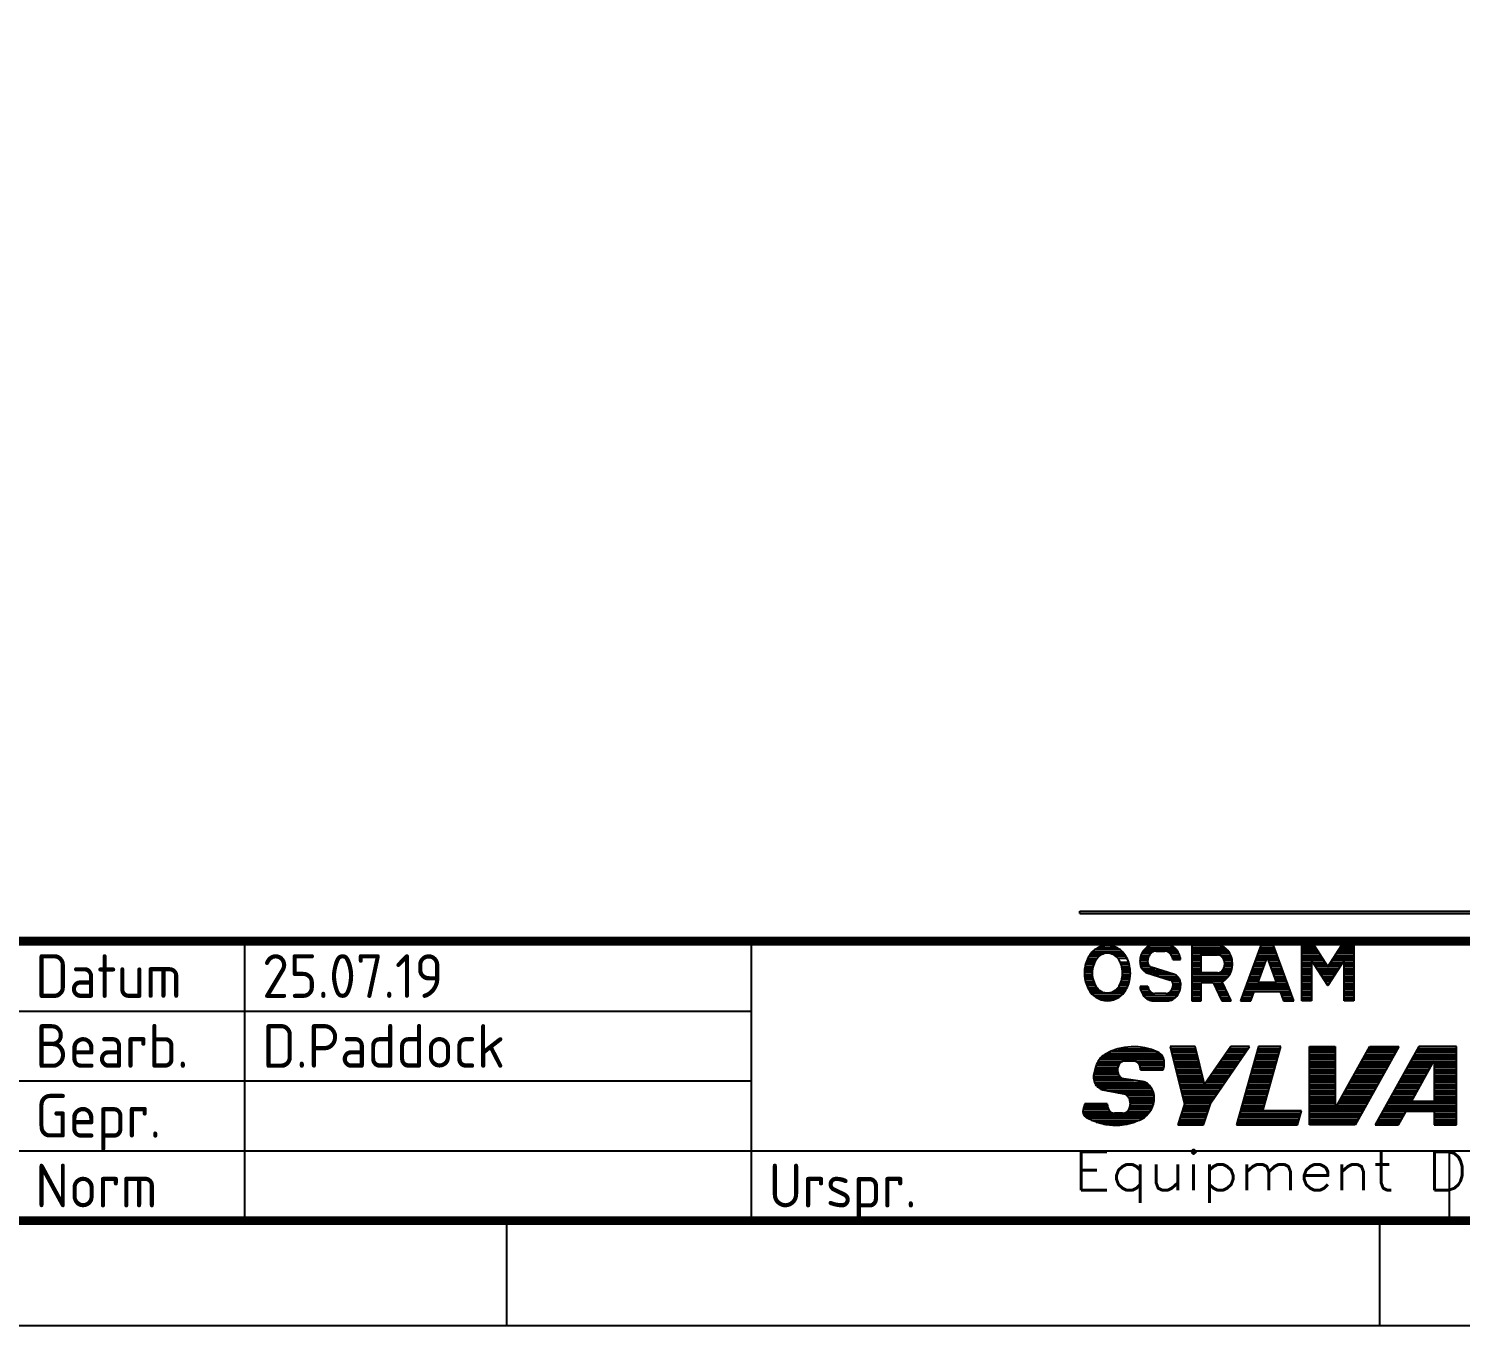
# Model space of a CAD drawing. Extents: x 0 to 420, y 0 to 297.
# Drawn here: x 82.6 to 164.6, y 0 to 74.2 of the extents above; entities that cross this region are included whole.
import ezdxf
from ezdxf.enums import TextEntityAlignment as Align

# ---------------------------------------------------------------- set-up
doc = ezdxf.new("R2010")
doc.units = 0
doc.header["$LTSCALE"] = 25
doc.layers.get('0').update_dxf_attribs({"linetype": 'CONTINUOUS'})
for name, color, linetype in [('255', 7, 'CONTINUOUS'), ('ECS_LEV_PG_FRAME', 7, 'CONTINUOUS'), ('ECS_LEV_PH_DATA', 7, 'CONTINUOUS'), ('ECS_LEV_PH_LOGO', 7, 'CONTINUOUS'), ('ECS_LXV_TEXT', 7, 'CONTINUOUS')]:
    doc.layers.add(name, color=color, linetype=linetype)
doc.styles.add('ISOCP', font='ISOCP.SHX', dxfattribs={"oblique": 0.017453, "height": 1})
doc.styles.get("Standard").update_dxf_attribs({"font": 'romans.shx'})

# ---------------------------------------------------------------- blocks, each defined once
blk = doc.blocks.new('__TEXT_')
blk = doc.blocks.new('__PHTEXT_')
blk = doc.blocks.new('*X11')
at = {"layer": '255', "color": 0, "linetype": 'ByBlock'}
for p, q in [((9.9075, 1.2826), (9.9814, 1.2826)), ((9.9095, 1.2863), (9.9814, 1.2863)), ((9.9116, 1.2901), (9.9814, 1.2901)), ((9.8929, 1.2563), (9.9346, 1.2563)), ((9.895, 1.2601), (9.9367, 1.2601)), ((9.8971, 1.2638), (9.9388, 1.2638)), ((9.8992, 1.2676), (9.9409, 1.2676)), ((9.9012, 1.2713), (9.9814, 1.2713)), ((9.9033, 1.2751), (9.9814, 1.2751)), ((9.9054, 1.2788), (9.9814, 1.2788)), ((9.9414, 1.2676), (9.9814, 1.2676)), ((9.9414, 1.2638), (9.9814, 1.2638)), ((9.9414, 1.2601), (9.9814, 1.2601)), ((9.9414, 1.2563), (9.9814, 1.2563)), ((9.8784, 1.2301), (9.9201, 1.2301)), ((9.8805, 1.2338), (9.9222, 1.2338)), ((9.8825, 1.2376), (9.9242, 1.2376)), ((9.8846, 1.2413), (9.9263, 1.2413)), ((9.8867, 1.2451), (9.9284, 1.2451)), ((9.8888, 1.2488), (9.9305, 1.2488)), ((9.8908, 1.2526), (9.9325, 1.2526)), ((9.9414, 1.2526), (9.9814, 1.2526)), ((9.9414, 1.2488), (9.9814, 1.2488)), ((9.9414, 1.2451), (9.9814, 1.2451)), ((9.9414, 1.2413), (9.9814, 1.2413)), ((9.9414, 1.2376), (9.9814, 1.2376)), ((9.9414, 1.2338), (9.9814, 1.2338)), ((9.9414, 1.2301), (9.9814, 1.2301)), ((9.8659, 1.2076), (9.9076, 1.2076)), ((9.868, 1.2113), (9.9097, 1.2113)), ((9.8701, 1.2151), (9.9118, 1.2151)), ((9.8722, 1.2188), (9.9139, 1.2188)), ((9.8742, 1.2226), (9.9159, 1.2226)), ((9.8763, 1.2263), (9.918, 1.2263)), ((9.9414, 1.2263), (9.9814, 1.2263)), ((9.9414, 1.2226), (9.9814, 1.2226)), ((9.9414, 1.2188), (9.9814, 1.2188)), ((9.9414, 1.2151), (9.9814, 1.2151)), ((9.9414, 1.2113), (9.9814, 1.2113)), ((9.9414, 1.2076), (9.9814, 1.2076)), ((9.8514, 1.1813), (9.9814, 1.1813)), ((9.8535, 1.1851), (9.9814, 1.1851)), ((9.8555, 1.1888), (9.9814, 1.1888)), ((9.8576, 1.1926), (9.9814, 1.1926)), ((9.8597, 1.1963), (9.9014, 1.1963)), ((9.8618, 1.2001), (9.9035, 1.2001)), ((9.8638, 1.2038), (9.9055, 1.2038)), ((9.9414, 1.2038), (9.9814, 1.2038)), ((9.9414, 1.2001), (9.9814, 1.2001)), ((9.9414, 1.1963), (9.9814, 1.1963)), ((9.8368, 1.1551), (9.8785, 1.1551)), ((9.8389, 1.1588), (9.8806, 1.1588)), ((9.841, 1.1626), (9.8827, 1.1626)), ((9.8431, 1.1663), (9.8848, 1.1663)), ((9.8452, 1.1701), (9.8869, 1.1701)), ((9.8472, 1.1738), (9.8889, 1.1738)), ((9.8493, 1.1776), (9.891, 1.1776)), ((9.9414, 1.1776), (9.9814, 1.1776)), ((9.9414, 1.1738), (9.9814, 1.1738)), ((9.9414, 1.1701), (9.9814, 1.1701)), ((9.9414, 1.1663), (9.9814, 1.1663)), ((9.9414, 1.1626), (9.9814, 1.1626)), ((9.9414, 1.1588), (9.9814, 1.1588)), ((9.9414, 1.1551), (9.9814, 1.1551))]:
    blk.add_line(p, q, dxfattribs=at)
blk = doc.blocks.new('*X10')
at = {"layer": '255', "color": 0, "linetype": 'ByBlock'}
for p, q in [((9.7179, 1.2901), (9.7644, 1.2901)), ((9.7179, 1.2863), (9.7644, 1.2863)), ((9.7179, 1.2826), (9.7644, 1.2826)), ((9.82, 1.2826), (9.8718, 1.2826)), ((9.822, 1.2863), (9.8739, 1.2863)), ((9.8241, 1.2901), (9.8759, 1.2901)), ((9.7179, 1.2788), (9.7644, 1.2788)), ((9.7179, 1.2751), (9.7644, 1.2751)), ((9.7179, 1.2713), (9.7644, 1.2713)), ((9.7179, 1.2676), (9.7644, 1.2676)), ((9.7179, 1.2638), (9.7644, 1.2638)), ((9.7179, 1.2601), (9.7644, 1.2601)), ((9.7179, 1.2563), (9.7644, 1.2563)), ((9.8054, 1.2563), (9.8572, 1.2563)), ((9.8075, 1.2601), (9.8593, 1.2601)), ((9.8096, 1.2638), (9.8614, 1.2638)), ((9.8117, 1.2676), (9.8635, 1.2676)), ((9.8137, 1.2713), (9.8655, 1.2713)), ((9.8158, 1.2751), (9.8676, 1.2751)), ((9.8179, 1.2788), (9.8697, 1.2788)), ((9.7179, 1.2526), (9.7644, 1.2526)), ((9.7179, 1.2488), (9.7644, 1.2488)), ((9.7179, 1.2451), (9.7644, 1.2451)), ((9.7179, 1.2413), (9.7644, 1.2413)), ((9.7179, 1.2376), (9.7644, 1.2376)), ((9.7179, 1.2338), (9.7644, 1.2338)), ((9.7179, 1.2301), (9.7644, 1.2301)), ((9.7909, 1.2301), (9.8427, 1.2301)), ((9.793, 1.2338), (9.8448, 1.2338)), ((9.795, 1.2376), (9.8469, 1.2376)), ((9.7971, 1.2413), (9.8489, 1.2413)), ((9.7992, 1.2451), (9.851, 1.2451)), ((9.8013, 1.2488), (9.8531, 1.2488)), ((9.8033, 1.2526), (9.8552, 1.2526)), ((9.7179, 1.2263), (9.7644, 1.2263)), ((9.7179, 1.2226), (9.7644, 1.2226)), ((9.7179, 1.2188), (9.7644, 1.2188)), ((9.7179, 1.2151), (9.7644, 1.2151)), ((9.7179, 1.2113), (9.7644, 1.2113)), ((9.7179, 1.2076), (9.7644, 1.2076)), ((9.7784, 1.2076), (9.8302, 1.2076)), ((9.7805, 1.2113), (9.8323, 1.2113)), ((9.7826, 1.2151), (9.8344, 1.2151)), ((9.7847, 1.2188), (9.8365, 1.2188)), ((9.7867, 1.2226), (9.8385, 1.2226)), ((9.7888, 1.2263), (9.8406, 1.2263)), ((9.7179, 1.2038), (9.7644, 1.2038)), ((9.7179, 1.2001), (9.7644, 1.2001)), ((9.7179, 1.1963), (9.7644, 1.1963)), ((9.7179, 1.1926), (9.7644, 1.1926)), ((9.7179, 1.1888), (9.7644, 1.1888)), ((9.7179, 1.1851), (9.7644, 1.1851)), ((9.7179, 1.1813), (9.8157, 1.1813)), ((9.766, 1.1851), (9.8178, 1.1851)), ((9.768, 1.1888), (9.8199, 1.1888)), ((9.7701, 1.1926), (9.8219, 1.1926)), ((9.7722, 1.1963), (9.824, 1.1963)), ((9.7743, 1.2001), (9.8261, 1.2001)), ((9.7763, 1.2038), (9.8282, 1.2038)), ((9.7179, 1.1776), (9.8136, 1.1776)), ((9.7179, 1.1738), (9.8115, 1.1738)), ((9.7179, 1.1701), (9.8095, 1.1701)), ((9.7179, 1.1663), (9.8074, 1.1663)), ((9.7179, 1.1626), (9.8053, 1.1626)), ((9.7179, 1.1588), (9.8032, 1.1588)), ((9.7179, 1.1551), (9.8012, 1.1551))]:
    blk.add_line(p, q, dxfattribs=at)
blk = doc.blocks.new('*X9')
at = {"layer": '255', "color": 0, "linetype": 'ByBlock'}
for p, q in [((9.6241, 1.2826), (9.6637, 1.2826)), ((9.6251, 1.2863), (9.6648, 1.2863)), ((9.6262, 1.2901), (9.6658, 1.2901)), ((9.6167, 1.2563), (9.6563, 1.2563)), ((9.6177, 1.2601), (9.6573, 1.2601)), ((9.6188, 1.2638), (9.6584, 1.2638)), ((9.6199, 1.2676), (9.6595, 1.2676)), ((9.6209, 1.2713), (9.6605, 1.2713)), ((9.622, 1.2751), (9.6616, 1.2751)), ((9.623, 1.2788), (9.6626, 1.2788)), ((9.6093, 1.2301), (9.6489, 1.2301)), ((9.6103, 1.2338), (9.6499, 1.2338)), ((9.6114, 1.2376), (9.651, 1.2376)), ((9.6124, 1.2413), (9.652, 1.2413)), ((9.6135, 1.2451), (9.6531, 1.2451)), ((9.6146, 1.2488), (9.6542, 1.2488)), ((9.6156, 1.2526), (9.6552, 1.2526)), ((9.6029, 1.2076), (9.6425, 1.2076)), ((9.604, 1.2113), (9.6436, 1.2113)), ((9.605, 1.2151), (9.6446, 1.2151)), ((9.6061, 1.2188), (9.6457, 1.2188)), ((9.6071, 1.2226), (9.6468, 1.2226)), ((9.6082, 1.2263), (9.6478, 1.2263)), ((9.5955, 1.1813), (9.6351, 1.1813)), ((9.5966, 1.1851), (9.6362, 1.1851)), ((9.5976, 1.1888), (9.6372, 1.1888)), ((9.5987, 1.1926), (9.6383, 1.1926)), ((9.5997, 1.1963), (9.6393, 1.1963)), ((9.6008, 1.2001), (9.6404, 1.2001)), ((9.6019, 1.2038), (9.6415, 1.2038)), ((9.5881, 1.1551), (9.6973, 1.1551)), ((9.5891, 1.1588), (9.6984, 1.1588)), ((9.5902, 1.1626), (9.6994, 1.1626)), ((9.5913, 1.1663), (9.7005, 1.1663)), ((9.5923, 1.1701), (9.7015, 1.1701)), ((9.5934, 1.1738), (9.7026, 1.1738)), ((9.5944, 1.1776), (9.7037, 1.1776))]:
    blk.add_line(p, q, dxfattribs=at)
blk = doc.blocks.new('*X8')
at = {"layer": '255', "color": 0, "linetype": 'ByBlock'}
for p, q in [((9.47, 1.2901), (9.5144, 1.2901)), ((9.4709, 1.2863), (9.5153, 1.2863)), ((9.4719, 1.2826), (9.5163, 1.2826)), ((9.5695, 1.2826), (9.6029, 1.2826)), ((9.5721, 1.2863), (9.6054, 1.2863)), ((9.5747, 1.2901), (9.608, 1.2901)), ((9.4728, 1.2788), (9.5172, 1.2788)), ((9.4737, 1.2751), (9.5181, 1.2751)), ((9.4746, 1.2713), (9.519, 1.2713)), ((9.4756, 1.2676), (9.5199, 1.2676)), ((9.4765, 1.2638), (9.5209, 1.2638)), ((9.4774, 1.2601), (9.5218, 1.2601)), ((9.4783, 1.2563), (9.5227, 1.2563)), ((9.5515, 1.2563), (9.5849, 1.2563)), ((9.5541, 1.2601), (9.5874, 1.2601)), ((9.5567, 1.2638), (9.59, 1.2638)), ((9.5592, 1.2676), (9.5926, 1.2676)), ((9.5618, 1.2713), (9.5952, 1.2713)), ((9.5644, 1.2751), (9.5977, 1.2751)), ((9.5669, 1.2788), (9.6003, 1.2788)), ((9.4792, 1.2526), (9.5236, 1.2526)), ((9.4802, 1.2488), (9.5246, 1.2488)), ((9.4811, 1.2451), (9.5255, 1.2451)), ((9.482, 1.2413), (9.5264, 1.2413)), ((9.4829, 1.2376), (9.5273, 1.2376)), ((9.4839, 1.2338), (9.5283, 1.2338)), ((9.4848, 1.2301), (9.5292, 1.2301)), ((9.5335, 1.2301), (9.5669, 1.2301)), ((9.5361, 1.2338), (9.5694, 1.2338)), ((9.5387, 1.2376), (9.572, 1.2376)), ((9.5412, 1.2413), (9.5746, 1.2413)), ((9.5438, 1.2451), (9.5772, 1.2451)), ((9.5464, 1.2488), (9.5797, 1.2488)), ((9.5489, 1.2526), (9.5823, 1.2526)), ((9.4857, 1.2263), (9.5301, 1.2263)), ((9.4866, 1.2226), (9.5617, 1.2226)), ((9.4876, 1.2188), (9.5592, 1.2188)), ((9.4885, 1.2151), (9.5566, 1.2151)), ((9.4894, 1.2113), (9.554, 1.2113)), ((9.4903, 1.2076), (9.5514, 1.2076)), ((9.5309, 1.2263), (9.5643, 1.2263)), ((9.4912, 1.2038), (9.5489, 1.2038)), ((9.4915, 1.1813), (9.5376, 1.1813)), ((9.4922, 1.2001), (9.5463, 1.2001)), ((9.4927, 1.1851), (9.5388, 1.1851)), ((9.4931, 1.1963), (9.5437, 1.1963)), ((9.4939, 1.1888), (9.54, 1.1888)), ((9.494, 1.1926), (9.5412, 1.1926)), ((9.4831, 1.1551), (9.5292, 1.1551)), ((9.4843, 1.1588), (9.5304, 1.1588)), ((9.4855, 1.1626), (9.5316, 1.1626)), ((9.4867, 1.1663), (9.5328, 1.1663)), ((9.4879, 1.1701), (9.534, 1.1701)), ((9.4891, 1.1738), (9.5352, 1.1738)), ((9.4903, 1.1776), (9.5364, 1.1776))]:
    blk.add_line(p, q, dxfattribs=at)
blk = doc.blocks.new('*X7')
at = {"layer": '255', "color": 0, "linetype": 'ByBlock'}
for p, q in [((9.3566, 1.2819), (9.4499, 1.2819)), ((9.3648, 1.2857), (9.4424, 1.2857)), ((9.3758, 1.2894), (9.4314, 1.2894)), ((9.3353, 1.2557), (9.375, 1.2557)), ((9.3364, 1.2594), (9.3762, 1.2594)), ((9.3378, 1.2632), (9.3785, 1.2632)), ((9.3398, 1.2669), (9.3834, 1.2669)), ((9.3423, 1.2707), (9.4573, 1.2707)), ((9.3454, 1.2744), (9.4559, 1.2744)), ((9.3498, 1.2782), (9.4536, 1.2782)), ((9.4072, 1.2669), (9.4581, 1.2669)), ((9.4123, 1.2632), (9.4584, 1.2632)), ((9.4145, 1.2594), (9.4581, 1.2594)), ((9.4157, 1.2557), (9.4573, 1.2557)), ((9.3314, 1.2407), (9.3781, 1.2407)), ((9.3317, 1.2369), (9.3829, 1.2369)), ((9.3321, 1.2444), (9.376, 1.2444)), ((9.3323, 1.2332), (9.4045, 1.2332)), ((9.3332, 1.2482), (9.3749, 1.2482)), ((9.3342, 1.2519), (9.3746, 1.2519)), ((9.3337, 1.2294), (9.4244, 1.2294)), ((9.3356, 1.2257), (9.4301, 1.2257)), ((9.3384, 1.2219), (9.4336, 1.2219)), ((9.3431, 1.2182), (9.4361, 1.2182)), ((9.3569, 1.2144), (9.4379, 1.2144)), ((9.3759, 1.2107), (9.439, 1.2107)), ((9.3901, 1.2069), (9.44, 1.2069)), ((9.3131, 1.1807), (9.3587, 1.1807)), ((9.3141, 1.1844), (9.3571, 1.1844)), ((9.3152, 1.1882), (9.3564, 1.1882)), ((9.3942, 1.2032), (9.4403, 1.2032)), ((9.3947, 1.1807), (9.4348, 1.1807)), ((9.3962, 1.1994), (9.4403, 1.1994)), ((9.3965, 1.1844), (9.4367, 1.1844)), ((9.3973, 1.1957), (9.44, 1.1957)), ((9.3974, 1.1882), (9.4382, 1.1882)), ((9.3976, 1.1919), (9.4393, 1.1919)), ((9.3126, 1.1769), (9.362, 1.1769)), ((9.3133, 1.1732), (9.4295, 1.1732)), ((9.3153, 1.1694), (9.4259, 1.1694)), ((9.3197, 1.1657), (9.4212, 1.1657)), ((9.3272, 1.1619), (9.4146, 1.1619)), ((9.3363, 1.1582), (9.4052, 1.1582)), ((9.3499, 1.1544), (9.392, 1.1544)), ((9.3913, 1.1769), (9.4325, 1.1769))]:
    blk.add_line(p, q, dxfattribs=at)
blk = doc.blocks.new('*X6')
at = {"layer": '255', "color": 0, "linetype": 'ByBlock'}
for p, q in [((9.7047, 1.4709), (9.7289, 1.4709)), ((9.7047, 1.4672), (9.7313, 1.4672)), ((9.7047, 1.4634), (9.7337, 1.4634)), ((9.7683, 1.4634), (9.7973, 1.4634)), ((9.7707, 1.4672), (9.7973, 1.4672)), ((9.7731, 1.4709), (9.7973, 1.4709)), ((9.7047, 1.4597), (9.7361, 1.4597)), ((9.7047, 1.4559), (9.7385, 1.4559)), ((9.7047, 1.4522), (9.7409, 1.4522)), ((9.7047, 1.4484), (9.7433, 1.4484)), ((9.7047, 1.4447), (9.7217, 1.4447)), ((9.7047, 1.4409), (9.7217, 1.4409)), ((9.7047, 1.4372), (9.7217, 1.4372)), ((9.724, 1.4447), (9.7457, 1.4447)), ((9.7264, 1.4409), (9.7481, 1.4409)), ((9.7288, 1.4372), (9.7505, 1.4372)), ((9.7515, 1.4372), (9.7732, 1.4372)), ((9.7539, 1.4409), (9.7756, 1.4409)), ((9.7563, 1.4447), (9.778, 1.4447)), ((9.7587, 1.4484), (9.7973, 1.4484)), ((9.7611, 1.4522), (9.7973, 1.4522)), ((9.7635, 1.4559), (9.7973, 1.4559)), ((9.7659, 1.4597), (9.7973, 1.4597)), ((9.7803, 1.4447), (9.7973, 1.4447)), ((9.7803, 1.4409), (9.7973, 1.4409)), ((9.7803, 1.4372), (9.7973, 1.4372)), ((9.7047, 1.4334), (9.7217, 1.4334)), ((9.7047, 1.4297), (9.7217, 1.4297)), ((9.7047, 1.4259), (9.7217, 1.4259)), ((9.7047, 1.4222), (9.7217, 1.4222)), ((9.7047, 1.4184), (9.7217, 1.4184)), ((9.7047, 1.4147), (9.7217, 1.4147)), ((9.7047, 1.4109), (9.7217, 1.4109)), ((9.7312, 1.4334), (9.7708, 1.4334)), ((9.7336, 1.4297), (9.7684, 1.4297)), ((9.736, 1.4259), (9.766, 1.4259)), ((9.7384, 1.4222), (9.7636, 1.4222)), ((9.7408, 1.4184), (9.7612, 1.4184)), ((9.7432, 1.4147), (9.7588, 1.4147)), ((9.7456, 1.4109), (9.7564, 1.4109)), ((9.7803, 1.4334), (9.7973, 1.4334)), ((9.7803, 1.4297), (9.7973, 1.4297)), ((9.7803, 1.4259), (9.7973, 1.4259)), ((9.7803, 1.4222), (9.7973, 1.4222)), ((9.7803, 1.4184), (9.7973, 1.4184)), ((9.7803, 1.4147), (9.7973, 1.4147)), ((9.7803, 1.4109), (9.7973, 1.4109)), ((9.7047, 1.4072), (9.7217, 1.4072)), ((9.7047, 1.4034), (9.7217, 1.4034)), ((9.7047, 1.3997), (9.7217, 1.3997)), ((9.7047, 1.3959), (9.7217, 1.3959)), ((9.7047, 1.3922), (9.7217, 1.3922)), ((9.7047, 1.3884), (9.7217, 1.3884)), ((9.7047, 1.3847), (9.7217, 1.3847)), ((9.748, 1.4072), (9.754, 1.4072)), ((9.7504, 1.4034), (9.7516, 1.4034)), ((9.7803, 1.4072), (9.7973, 1.4072)), ((9.7803, 1.4034), (9.7973, 1.4034)), ((9.7803, 1.3997), (9.7973, 1.3997)), ((9.7803, 1.3959), (9.7973, 1.3959)), ((9.7803, 1.3922), (9.7973, 1.3922)), ((9.7803, 1.3884), (9.7973, 1.3884)), ((9.7803, 1.3847), (9.7973, 1.3847)), ((9.7047, 1.3809), (9.7217, 1.3809)), ((9.7047, 1.3772), (9.7217, 1.3772)), ((9.7803, 1.3809), (9.7973, 1.3809)), ((9.7803, 1.3772), (9.7973, 1.3772))]:
    blk.add_line(p, q, dxfattribs=at)
blk = doc.blocks.new('*X5')
at = {"layer": '255', "color": 0, "linetype": 'ByBlock'}
for p, q in [((9.6272, 1.4634), (9.6579, 1.4634)), ((9.6285, 1.4672), (9.6565, 1.4672)), ((9.6299, 1.4709), (9.6551, 1.4709)), ((9.6175, 1.4372), (9.6361, 1.4372)), ((9.6189, 1.4409), (9.6375, 1.4409)), ((9.6202, 1.4447), (9.6389, 1.4447)), ((9.6216, 1.4484), (9.6402, 1.4484)), ((9.623, 1.4522), (9.6416, 1.4522)), ((9.6244, 1.4559), (9.6607, 1.4559)), ((9.6258, 1.4597), (9.6593, 1.4597)), ((9.6434, 1.4522), (9.662, 1.4522)), ((9.6448, 1.4484), (9.6634, 1.4484)), ((9.6462, 1.4447), (9.6648, 1.4447)), ((9.6476, 1.4409), (9.6662, 1.4409)), ((9.649, 1.4372), (9.6676, 1.4372)), ((9.6078, 1.4109), (9.6264, 1.4109)), ((9.6092, 1.4147), (9.6278, 1.4147)), ((9.6105, 1.4184), (9.6292, 1.4184)), ((9.6119, 1.4222), (9.6305, 1.4222)), ((9.6133, 1.4259), (9.6319, 1.4259)), ((9.6147, 1.4297), (9.6333, 1.4297)), ((9.6161, 1.4334), (9.6347, 1.4334)), ((9.6503, 1.4334), (9.669, 1.4334)), ((9.6517, 1.4297), (9.6704, 1.4297)), ((9.6531, 1.4259), (9.6717, 1.4259)), ((9.6545, 1.4222), (9.6731, 1.4222)), ((9.6559, 1.4184), (9.6745, 1.4184)), ((9.6573, 1.4147), (9.6759, 1.4147)), ((9.6587, 1.4109), (9.6773, 1.4109)), ((9.5981, 1.3847), (9.6167, 1.3847)), ((9.5995, 1.3884), (9.6181, 1.3884)), ((9.6009, 1.3922), (9.6842, 1.3922)), ((9.6022, 1.3959), (9.6828, 1.3959)), ((9.6036, 1.3997), (9.6814, 1.3997)), ((9.605, 1.4034), (9.68, 1.4034)), ((9.6064, 1.4072), (9.6787, 1.4072)), ((9.667, 1.3884), (9.6856, 1.3884)), ((9.6683, 1.3847), (9.687, 1.3847)), ((9.5953, 1.3772), (9.6139, 1.3772)), ((9.5967, 1.3809), (9.6153, 1.3809)), ((9.6697, 1.3809), (9.6884, 1.3809)), ((9.6711, 1.3772), (9.6897, 1.3772))]:
    blk.add_line(p, q, dxfattribs=at)
blk = doc.blocks.new('*X4')
at = {"layer": '255', "color": 0, "linetype": 'ByBlock'}
for p, q in [((9.5075, 1.4709), (9.5657, 1.4709)), ((9.5075, 1.4672), (9.5703, 1.4672)), ((9.5075, 1.4634), (9.5735, 1.4634)), ((9.5075, 1.4597), (9.5759, 1.4597)), ((9.5075, 1.4559), (9.5244, 1.4559)), ((9.5075, 1.4522), (9.5244, 1.4522)), ((9.5075, 1.4484), (9.5244, 1.4484)), ((9.5075, 1.4447), (9.5244, 1.4447)), ((9.5075, 1.4409), (9.5244, 1.4409)), ((9.5075, 1.4372), (9.5244, 1.4372)), ((9.5593, 1.4559), (9.5775, 1.4559)), ((9.5632, 1.4522), (9.5787, 1.4522)), ((9.5652, 1.4484), (9.5796, 1.4484)), ((9.566, 1.4372), (9.5799, 1.4372)), ((9.5662, 1.4447), (9.58, 1.4447)), ((9.5665, 1.4409), (9.5802, 1.4409)), ((9.5075, 1.4334), (9.5244, 1.4334)), ((9.5075, 1.4297), (9.5244, 1.4297)), ((9.5075, 1.4259), (9.5244, 1.4259)), ((9.5075, 1.4222), (9.5752, 1.4222)), ((9.5075, 1.4184), (9.5726, 1.4184)), ((9.5075, 1.4147), (9.5692, 1.4147)), ((9.5075, 1.4109), (9.564, 1.4109)), ((9.5568, 1.4259), (9.5771, 1.4259)), ((9.5624, 1.4297), (9.5784, 1.4297)), ((9.5647, 1.4334), (9.5794, 1.4334)), ((9.5075, 1.4072), (9.5244, 1.4072)), ((9.5075, 1.4034), (9.5244, 1.4034)), ((9.5075, 1.3997), (9.5244, 1.3997)), ((9.5075, 1.3959), (9.5244, 1.3959)), ((9.5075, 1.3922), (9.5244, 1.3922)), ((9.5075, 1.3884), (9.5244, 1.3884)), ((9.5075, 1.3847), (9.5244, 1.3847)), ((9.5461, 1.4072), (9.5627, 1.4072)), ((9.5479, 1.4034), (9.5645, 1.4034)), ((9.5497, 1.3997), (9.5663, 1.3997)), ((9.5515, 1.3959), (9.5681, 1.3959)), ((9.5533, 1.3922), (9.5699, 1.3922)), ((9.5551, 1.3884), (9.5717, 1.3884)), ((9.5569, 1.3847), (9.5735, 1.3847)), ((9.5075, 1.3809), (9.5244, 1.3809)), ((9.5075, 1.3772), (9.5244, 1.3772)), ((9.5587, 1.3809), (9.5753, 1.3809)), ((9.5605, 1.3772), (9.5771, 1.3772))]:
    blk.add_line(p, q, dxfattribs=at)
blk = doc.blocks.new('*X3')
at = {"layer": '255', "color": 0, "linetype": 'ByBlock'}
for p, q in [((9.4197, 1.4634), (9.439, 1.4634)), ((9.4225, 1.4672), (9.4799, 1.4672)), ((9.4265, 1.4709), (9.4758, 1.4709)), ((9.4634, 1.4634), (9.4828, 1.4634)), ((9.4148, 1.4447), (9.4285, 1.4447)), ((9.4149, 1.4484), (9.4286, 1.4484)), ((9.4153, 1.4409), (9.4294, 1.4409)), ((9.4154, 1.4522), (9.4295, 1.4522)), ((9.4162, 1.4372), (9.4318, 1.4372)), ((9.4164, 1.4559), (9.431, 1.4559)), ((9.4178, 1.4597), (9.4337, 1.4597)), ((9.4291, 1.4447), (9.4291, 1.4447)), ((9.4314, 1.4409), (9.4314, 1.4409)), ((9.4319, 1.4372), (9.4337, 1.4372)), ((9.4688, 1.4597), (9.4847, 1.4597)), ((9.4714, 1.4559), (9.4861, 1.4559)), ((9.4731, 1.4522), (9.4871, 1.4522)), ((9.418, 1.4334), (9.4416, 1.4334)), ((9.4208, 1.4297), (9.4536, 1.4297)), ((9.4262, 1.4259), (9.4656, 1.4259)), ((9.4381, 1.4222), (9.4766, 1.4222)), ((9.4501, 1.4184), (9.479, 1.4184)), ((9.4622, 1.4147), (9.4813, 1.4147)), ((9.4715, 1.4109), (9.4836, 1.4109)), ((9.4766, 1.4222), (9.4775, 1.4222)), ((9.479, 1.4184), (9.4826, 1.4184)), ((9.4813, 1.4147), (9.4852, 1.4147)), ((9.4836, 1.4109), (9.4867, 1.4109)), ((9.4151, 1.3997), (9.4291, 1.3997)), ((9.4159, 1.3959), (9.4305, 1.3959)), ((9.417, 1.3922), (9.433, 1.3922)), ((9.4188, 1.3884), (9.4397, 1.3884)), ((9.4211, 1.3847), (9.4813, 1.3847)), ((9.462, 1.3884), (9.4838, 1.3884)), ((9.4693, 1.3922), (9.4855, 1.3922)), ((9.472, 1.3959), (9.4866, 1.3959)), ((9.4733, 1.3997), (9.4874, 1.3997)), ((9.4738, 1.4072), (9.486, 1.4072)), ((9.474, 1.4034), (9.4876, 1.4034)), ((9.486, 1.4072), (9.4876, 1.4072)), ((9.4245, 1.3809), (9.4779, 1.3809)), ((9.4302, 1.3772), (9.4723, 1.3772))]:
    blk.add_line(p, q, dxfattribs=at)
blk = doc.blocks.new('*X2')
at = {"layer": '255', "color": 0, "linetype": 'ByBlock'}
for p, q in [((9.3297, 1.4632), (9.3834, 1.4632)), ((9.3339, 1.4669), (9.379, 1.4669)), ((9.3402, 1.4707), (9.3729, 1.4707)), ((9.3166, 1.4369), (9.3309, 1.4369)), ((9.3175, 1.4407), (9.3321, 1.4407)), ((9.3186, 1.4444), (9.3336, 1.4444)), ((9.3201, 1.4482), (9.3356, 1.4482)), ((9.3217, 1.4519), (9.3381, 1.4519)), ((9.3238, 1.4557), (9.3421, 1.4557)), ((9.3264, 1.4594), (9.3494, 1.4594)), ((9.3638, 1.4594), (9.3866, 1.4594)), ((9.3708, 1.4557), (9.3892, 1.4557)), ((9.3748, 1.4519), (9.3913, 1.4519)), ((9.3774, 1.4482), (9.3775, 1.4482)), ((9.3794, 1.4444), (9.3943, 1.4444)), ((9.3808, 1.4407), (9.3955, 1.4407)), ((9.3821, 1.4369), (9.3964, 1.4369)), ((9.3153, 1.4257), (9.3294, 1.4257)), ((9.3155, 1.4219), (9.3294, 1.4219)), ((9.3156, 1.4294), (9.3295, 1.4294)), ((9.3158, 1.4182), (9.3299, 1.4182)), ((9.3159, 1.4332), (9.3301, 1.4332)), ((9.3164, 1.4144), (9.3306, 1.4144)), ((9.3172, 1.4107), (9.3317, 1.4107)), ((9.3814, 1.4107), (9.3958, 1.4107)), ((9.3824, 1.4144), (9.3968, 1.4144)), ((9.3829, 1.4332), (9.3971, 1.4332)), ((9.3831, 1.4182), (9.3972, 1.4182)), ((9.3835, 1.4294), (9.3975, 1.4294)), ((9.3836, 1.4257), (9.3977, 1.4257)), ((9.3836, 1.4219), (9.3975, 1.4219)), ((9.3182, 1.4069), (9.3331, 1.4069)), ((9.3196, 1.4032), (9.3348, 1.4032)), ((9.321, 1.3994), (9.337, 1.3994)), ((9.323, 1.3957), (9.3405, 1.3957)), ((9.3253, 1.3919), (9.3459, 1.3919)), ((9.3284, 1.3882), (9.3848, 1.3882)), ((9.3324, 1.3844), (9.3807, 1.3844)), ((9.367, 1.3919), (9.3876, 1.3919)), ((9.3724, 1.3957), (9.39, 1.3957)), ((9.376, 1.3994), (9.3919, 1.3994)), ((9.3782, 1.4032), (9.3935, 1.4032)), ((9.3799, 1.4069), (9.3949, 1.4069)), ((9.3377, 1.3807), (9.3754, 1.3807)), ((9.3464, 1.3769), (9.3665, 1.3769))]:
    blk.add_line(p, q, dxfattribs=at)
blk = doc.blocks.new('osilogo')
at = {"layer": '255', "color": 7, "linetype": 'Continuous'}
for p, q in [((0.0252, 0.5058), (0.0252, 0.5096)), ((0.0252, 0.5096), (1.196, 0.5096)), ((0.0252, 0.5058), (1.1923, 0.5058)), ((0.1824, 0.4486), (0.1561, 0.4486)), ((0.1615, 0.4383), (0.177, 0.4383)), ((0.2255, 0.4486), (0.2255, 0.3493)), ((0.2716, 0.4486), (0.2255, 0.4486)), ((0.3493, 0.4486), (0.3126, 0.3493)), ((0.3717, 0.4486), (0.3493, 0.4486)), ((0.4084, 0.3493), (0.3717, 0.4486)), ((0.4227, 0.3493), (0.4227, 0.4486)), ((0.4227, 0.4486), (0.4445, 0.4486)), ((0.4445, 0.4486), (0.469, 0.4104)), ((0.469, 0.4104), (0.4935, 0.4486)), ((0.4935, 0.4486), (0.5153, 0.4486)), ((0.5153, 0.4486), (0.5153, 0.3493)), ((0.1917, 0.4233), (0.2054, 0.4233)), ((0.2424, 0.4315), (0.2716, 0.4315)), ((0.2424, 0.3993), (0.2424, 0.4315)), ((0.3605, 0.4286), (0.3436, 0.3829)), ((0.3774, 0.3829), (0.3605, 0.4286)), ((0.4397, 0.4223), (0.4397, 0.3493)), ((0.469, 0.3765), (0.4397, 0.4223)), ((0.4983, 0.4223), (0.469, 0.3765)), ((0.4983, 0.3493), (0.4983, 0.4223)), ((0.1453, 0.3995), (0.1869, 0.3865)), ((0.1943, 0.3965), (0.1527, 0.4095)), ((0.2716, 0.3993), (0.2424, 0.3993)), ((0.2799, 0.3837), (0.2827, 0.3853)), ((0.1468, 0.3747), (0.133, 0.3747)), ((0.1791, 0.3623), (0.1594, 0.3623)), ((0.2424, 0.3822), (0.2636, 0.3822)), ((0.2424, 0.3493), (0.2424, 0.3822)), ((0.2636, 0.3822), (0.2794, 0.3493)), ((0.2798, 0.3831), (0.2799, 0.3837)), ((0.296, 0.3493), (0.2798, 0.3831)), ((0.3313, 0.3493), (0.3373, 0.3658)), ((0.3373, 0.3658), (0.3837, 0.3658)), ((0.3436, 0.3829), (0.3774, 0.3829)), ((0.3837, 0.3658), (0.3898, 0.3493)), ((0.1561, 0.3493), (0.1824, 0.3493)), ((0.2255, 0.3493), (0.2424, 0.3493)), ((0.2794, 0.3493), (0.296, 0.3493)), ((0.3126, 0.3493), (0.3313, 0.3493)), ((0.3898, 0.3493), (0.4084, 0.3493)), ((0.4397, 0.3493), (0.4227, 0.3493)), ((0.5153, 0.3493), (0.4983, 0.3493)), ((0.1871, 0.2678), (0.2125, 0.1646)), ((0.2315, 0.2678), (0.1871, 0.2678)), ((0.2483, 0.1994), (0.2315, 0.2678)), ((0.2952, 0.2678), (0.2483, 0.1994)), ((0.2593, 0.1667), (0.3286, 0.2678)), ((0.3286, 0.2678), (0.2952, 0.2678)), ((0.3452, 0.2678), (0.3056, 0.1274)), ((0.3849, 0.2678), (0.3452, 0.2678)), ((0.3524, 0.1527), (0.3849, 0.2678)), ((0.4359, 0.2678), (0.4824, 0.2678)), ((0.4359, 0.1274), (0.4359, 0.2678)), ((0.4824, 0.2678), (0.4824, 0.1563)), ((0.4824, 0.1563), (0.5442, 0.2678)), ((0.596, 0.2678), (0.5182, 0.1274)), ((0.5442, 0.2678), (0.596, 0.2678)), ((0.6317, 0.2678), (0.5539, 0.1274)), ((0.6994, 0.2678), (0.6317, 0.2678)), ((0.6994, 0.1274), (0.6994, 0.2678)), ((0.0538, 0.2316), (0.0493, 0.2156)), ((0.1053, 0.2417), (0.1216, 0.2417)), ((0.6188, 0.1692), (0.6594, 0.2426)), ((0.6594, 0.2426), (0.6594, 0.1692)), ((0.1371, 0.205), (0.1038, 0.21)), ((0.1339, 0.2261), (0.1743, 0.2261)), ((0.1743, 0.2261), (0.1754, 0.23)), ((0.0664, 0.1901), (0.1039, 0.1827)), ((0.0339, 0.1647), (0.0311, 0.1548)), ((0.0742, 0.1647), (0.0339, 0.1647)), ((0.2125, 0.1646), (0.2006, 0.1274)), ((0.2467, 0.1274), (0.2593, 0.1667)), ((0.6594, 0.1692), (0.6188, 0.1692)), ((0.1017, 0.1481), (0.0871, 0.1481)), ((0.422, 0.1527), (0.3524, 0.1527)), ((0.4148, 0.1274), (0.422, 0.1527)), ((0.5956, 0.1274), (0.6093, 0.1521)), ((0.6093, 0.1521), (0.6594, 0.1521)), ((0.6594, 0.1521), (0.6594, 0.1274)), ((0.2006, 0.1274), (0.2467, 0.1274)), ((0.3056, 0.1274), (0.4148, 0.1274)), ((0.5182, 0.1274), (0.4359, 0.1274)), ((0.5539, 0.1274), (0.5956, 0.1274)), ((0.6594, 0.1274), (0.6994, 0.1274))]:
    blk.add_line(p, q, dxfattribs=at)
for points in [[(0.1074, 0.4293, 0), (0.1058, 0.4319, 0), (0.104, 0.4342, 0), (0.1021, 0.4364, 0), (0.1, 0.4385, 0), (0.0978, 0.4404, 0), (0.0954, 0.442, 0), (0.093, 0.4435, 0), (0.0905, 0.4448, 0), (0.088, 0.4459, 0), (0.0853, 0.4468, 0), (0.0827, 0.4475, 0), (0.08, 0.448, 0), (0.0772, 0.4483, 0), (0.0745, 0.4484, 0), (0.0717, 0.4483, 0), (0.069, 0.448, 0), (0.0663, 0.4475, 0), (0.0636, 0.4468, 0), (0.061, 0.4459, 0), (0.0584, 0.4448, 0), (0.0559, 0.4435, 0), (0.0535, 0.442, 0), (0.0512, 0.4404, 0), (0.049, 0.4385, 0), (0.0469, 0.4364, 0), (0.045, 0.4342, 0), (0.0432, 0.4319, 0), (0.0416, 0.4293, 0)], [(0.1561, 0.4486, 0), (0.1538, 0.4485, 0), (0.1515, 0.4481, 0), (0.1493, 0.4474, 0), (0.1472, 0.4464, 0), (0.1451, 0.4452, 0), (0.1431, 0.4437, 0), (0.1413, 0.442, 0), (0.1396, 0.4401, 0), (0.1381, 0.438, 0), (0.1367, 0.4357, 0), (0.1355, 0.4333, 0), (0.1346, 0.4307, 0), (0.1338, 0.428, 0), (0.1332, 0.4252, 0), (0.1329, 0.4224, 0), (0.1328, 0.4195, 0)], [(0.1615, 0.4383, 0), (0.16, 0.4382, 0), (0.1585, 0.4379, 0), (0.1571, 0.4375, 0), (0.1557, 0.4368, 0), (0.1544, 0.4361, 0), (0.1531, 0.4351, 0), (0.152, 0.434, 0), (0.1509, 0.4328, 0), (0.1499, 0.4314, 0), (0.149, 0.4299, 0), (0.1482, 0.4284, 0), (0.1476, 0.4267, 0), (0.1471, 0.425, 0), (0.1468, 0.4232, 0), (0.1465, 0.4214, 0), (0.1465, 0.4195, 0)], [(0.1917, 0.4233, 0), (0.1913, 0.4251, 0), (0.1908, 0.4268, 0), (0.1902, 0.4285, 0), (0.1894, 0.43, 0), (0.1885, 0.4315, 0), (0.1875, 0.4328, 0), (0.1865, 0.4341, 0), (0.1853, 0.4351, 0), (0.184, 0.4361, 0), (0.1827, 0.4369, 0), (0.1813, 0.4375, 0), (0.1799, 0.4379, 0), (0.1784, 0.4382, 0), (0.177, 0.4383, 0)], [(0.2054, 0.4233, 0), (0.2051, 0.4261, 0), (0.2044, 0.4288, 0), (0.2036, 0.4314, 0), (0.2026, 0.4339, 0), (0.2014, 0.4362, 0), (0.2001, 0.4384, 0), (0.1985, 0.4405, 0), (0.1969, 0.4423, 0), (0.1951, 0.4439, 0), (0.1931, 0.4453, 0), (0.1911, 0.4465, 0), (0.189, 0.4474, 0), (0.1868, 0.4481, 0), (0.1846, 0.4485, 0), (0.1824, 0.4486, 0)], [(0.2827, 0.3853, 0), (0.285, 0.3867, 0), (0.2871, 0.3885, 0), (0.2891, 0.3905, 0), (0.291, 0.3927, 0), (0.2926, 0.3952, 0), (0.2941, 0.3978, 0), (0.2954, 0.4006, 0), (0.2964, 0.4035, 0), (0.2972, 0.4066, 0), (0.2978, 0.4097, 0), (0.2981, 0.4129, 0), (0.2981, 0.4161, 0), (0.298, 0.4193, 0), (0.2975, 0.4225, 0), (0.2969, 0.4256, 0), (0.296, 0.4286, 0), (0.2948, 0.4315, 0), (0.2935, 0.4342, 0), (0.2919, 0.4368, 0), (0.2902, 0.4392, 0), (0.2882, 0.4413, 0), (0.2862, 0.4432, 0), (0.284, 0.4448, 0), (0.2816, 0.4462, 0), (0.2792, 0.4472, 0), (0.2767, 0.448, 0), (0.2742, 0.4485, 0), (0.2716, 0.4486, 0)], [(0.0416, 0.4293, 0), (0.0401, 0.4266, 0), (0.0387, 0.4238, 0), (0.0375, 0.4209, 0), (0.0364, 0.4179, 0), (0.0355, 0.4149, 0), (0.0347, 0.4117, 0), (0.0341, 0.4086, 0), (0.0337, 0.4054, 0), (0.0335, 0.4022, 0), (0.0334, 0.399, 0), (0.0335, 0.3958, 0), (0.0337, 0.3926, 0), (0.0341, 0.3894, 0), (0.0347, 0.3862, 0), (0.0355, 0.3831, 0), (0.0364, 0.3801, 0), (0.0375, 0.3771, 0), (0.0387, 0.3742, 0), (0.0401, 0.3714, 0), (0.0416, 0.3687, 0)], [(0.0537, 0.4224, 0), (0.052, 0.4194, 0), (0.0506, 0.4162, 0), (0.0495, 0.4129, 0), (0.0486, 0.4095, 0), (0.0479, 0.4061, 0), (0.0475, 0.4025, 0), (0.0474, 0.399, 0), (0.0475, 0.3954, 0), (0.0479, 0.3919, 0), (0.0486, 0.3885, 0), (0.0495, 0.3851, 0), (0.0506, 0.3818, 0), (0.052, 0.3786, 0), (0.0537, 0.3756, 0)], [(0.0953, 0.4224, 0), (0.0943, 0.424, 0), (0.0932, 0.4255, 0), (0.0919, 0.4269, 0), (0.0906, 0.4282, 0), (0.0892, 0.4294, 0), (0.0878, 0.4305, 0), (0.0862, 0.4314, 0), (0.0847, 0.4323, 0), (0.083, 0.433, 0), (0.0814, 0.4336, 0), (0.0797, 0.434, 0), (0.078, 0.4343, 0), (0.0762, 0.4345, 0), (0.0745, 0.4346, 0), (0.0727, 0.4345, 0), (0.071, 0.4343, 0), (0.0693, 0.434, 0), (0.0676, 0.4336, 0), (0.0659, 0.433, 0), (0.0643, 0.4323, 0), (0.0627, 0.4314, 0), (0.0612, 0.4305, 0), (0.0598, 0.4294, 0), (0.0584, 0.4282, 0), (0.0571, 0.4269, 0), (0.0558, 0.4255, 0), (0.0547, 0.424, 0), (0.0537, 0.4224, 0)], [(0.0953, 0.3756, 0), (0.0969, 0.3786, 0), (0.0983, 0.3818, 0), (0.0995, 0.3851, 0), (0.1004, 0.3885, 0), (0.1011, 0.3919, 0), (0.1015, 0.3954, 0), (0.1016, 0.399, 0), (0.1015, 0.4025, 0), (0.1011, 0.4061, 0), (0.1004, 0.4095, 0), (0.0995, 0.4129, 0), (0.0983, 0.4162, 0), (0.0969, 0.4194, 0), (0.0953, 0.4224, 0)], [(0.1074, 0.3687, 0), (0.1089, 0.3714, 0), (0.1103, 0.3742, 0), (0.1115, 0.3771, 0), (0.1126, 0.3801, 0), (0.1135, 0.3831, 0), (0.1142, 0.3862, 0), (0.1148, 0.3894, 0), (0.1153, 0.3926, 0), (0.1155, 0.3958, 0), (0.1156, 0.399, 0), (0.1155, 0.4022, 0), (0.1153, 0.4054, 0), (0.1148, 0.4086, 0), (0.1142, 0.4117, 0), (0.1135, 0.4149, 0), (0.1126, 0.4179, 0), (0.1115, 0.4209, 0), (0.1103, 0.4238, 0), (0.1089, 0.4266, 0), (0.1074, 0.4293, 0)], [(0.1328, 0.4195, 0), (0.1329, 0.4176, 0), (0.1331, 0.4156, 0), (0.1335, 0.4137, 0), (0.134, 0.4119, 0), (0.1346, 0.4101, 0), (0.1354, 0.4084, 0), (0.1363, 0.4068, 0), (0.1373, 0.4053, 0), (0.1385, 0.404, 0), (0.1397, 0.4028, 0), (0.141, 0.4017, 0), (0.1424, 0.4008, 0), (0.1438, 0.4, 0), (0.1453, 0.3995, 0)], [(0.1465, 0.4195, 0), (0.1465, 0.4186, 0), (0.1466, 0.4176, 0), (0.1468, 0.4166, 0), (0.1471, 0.4157, 0), (0.1474, 0.4148, 0), (0.1478, 0.414, 0), (0.1482, 0.4132, 0), (0.1487, 0.4124, 0), (0.1493, 0.4117, 0), (0.1499, 0.4111, 0), (0.1506, 0.4106, 0), (0.1513, 0.4101, 0), (0.152, 0.4098, 0), (0.1527, 0.4095, 0)], [(0.2716, 0.3993, 0), (0.2729, 0.3994, 0), (0.2741, 0.3996, 0), (0.2753, 0.4, 0), (0.2765, 0.4005, 0), (0.2777, 0.4012, 0), (0.2788, 0.402, 0), (0.2798, 0.403, 0), (0.2807, 0.404, 0), (0.2816, 0.4052, 0), (0.2823, 0.4065, 0), (0.283, 0.4078, 0), (0.2835, 0.4093, 0), (0.2839, 0.4107, 0), (0.2842, 0.4123, 0), (0.2844, 0.4138, 0), (0.2845, 0.4154, 0), (0.2844, 0.417, 0), (0.2842, 0.4186, 0), (0.2839, 0.4201, 0), (0.2835, 0.4216, 0), (0.283, 0.423, 0), (0.2823, 0.4244, 0), (0.2816, 0.4256, 0), (0.2807, 0.4268, 0), (0.2798, 0.4279, 0), (0.2788, 0.4288, 0), (0.2777, 0.4296, 0), (0.2765, 0.4303, 0), (0.2753, 0.4308, 0), (0.2741, 0.4312, 0), (0.2729, 0.4315, 0), (0.2716, 0.4315, 0)], [(0.192, 0.3784, 0), (0.192, 0.3792, 0), (0.1919, 0.38, 0), (0.1917, 0.3808, 0), (0.1915, 0.3815, 0), (0.1912, 0.3822, 0), (0.1909, 0.3829, 0), (0.1906, 0.3836, 0), (0.1902, 0.3842, 0), (0.1897, 0.3847, 0), (0.1892, 0.3852, 0), (0.1887, 0.3856, 0), (0.1881, 0.386, 0), (0.1875, 0.3863, 0), (0.1869, 0.3865, 0)], [(0.2056, 0.3784, 0), (0.2056, 0.3802, 0), (0.2054, 0.382, 0), (0.205, 0.3837, 0), (0.2046, 0.3853, 0), (0.204, 0.3869, 0), (0.2033, 0.3885, 0), (0.2025, 0.3899, 0), (0.2016, 0.3913, 0), (0.2005, 0.3925, 0), (0.1994, 0.3936, 0), (0.1983, 0.3945, 0), (0.197, 0.3954, 0), (0.1957, 0.396, 0), (0.1943, 0.3965, 0)], [(0.0416, 0.3687, 0), (0.0432, 0.3661, 0), (0.045, 0.3637, 0), (0.0469, 0.3615, 0), (0.049, 0.3595, 0), (0.0512, 0.3576, 0), (0.0535, 0.3559, 0), (0.0559, 0.3544, 0), (0.0584, 0.3532, 0), (0.061, 0.352, 0), (0.0636, 0.3511, 0), (0.0663, 0.3504, 0), (0.069, 0.3499, 0), (0.0717, 0.3496, 0), (0.0745, 0.3495, 0), (0.0772, 0.3496, 0), (0.08, 0.3499, 0), (0.0827, 0.3504, 0), (0.0853, 0.3511, 0), (0.088, 0.352, 0), (0.0905, 0.3532, 0), (0.093, 0.3544, 0), (0.0954, 0.3559, 0), (0.0978, 0.3576, 0), (0.1, 0.3595, 0), (0.1021, 0.3615, 0), (0.104, 0.3637, 0), (0.1058, 0.3661, 0), (0.1074, 0.3687, 0)], [(0.0537, 0.3756, 0), (0.0547, 0.374, 0), (0.0558, 0.3725, 0), (0.0571, 0.3711, 0), (0.0584, 0.3698, 0), (0.0598, 0.3686, 0), (0.0612, 0.3675, 0), (0.0627, 0.3665, 0), (0.0643, 0.3657, 0), (0.0659, 0.365, 0), (0.0676, 0.3644, 0), (0.0693, 0.364, 0), (0.071, 0.3636, 0), (0.0727, 0.3634, 0), (0.0745, 0.3634, 0), (0.0762, 0.3634, 0), (0.078, 0.3636, 0), (0.0797, 0.364, 0), (0.0814, 0.3644, 0), (0.083, 0.365, 0), (0.0847, 0.3657, 0), (0.0862, 0.3665, 0), (0.0878, 0.3675, 0), (0.0892, 0.3686, 0), (0.0906, 0.3698, 0), (0.0919, 0.3711, 0), (0.0932, 0.3725, 0), (0.0943, 0.374, 0), (0.0953, 0.3756, 0)], [(0.133, 0.3747, 0), (0.1334, 0.3719, 0), (0.134, 0.3692, 0), (0.1348, 0.3666, 0), (0.1358, 0.3641, 0), (0.137, 0.3618, 0), (0.1384, 0.3596, 0), (0.1399, 0.3575, 0), (0.1416, 0.3557, 0), (0.1434, 0.354, 0), (0.1453, 0.3526, 0), (0.1474, 0.3515, 0), (0.1495, 0.3505, 0), (0.1516, 0.3499, 0), (0.1538, 0.3495, 0), (0.1561, 0.3493, 0)], [(0.1468, 0.3747, 0), (0.1472, 0.3732, 0), (0.1476, 0.3718, 0), (0.1482, 0.3704, 0), (0.1489, 0.3691, 0), (0.1496, 0.3679, 0), (0.1505, 0.3668, 0), (0.1514, 0.3658, 0), (0.1524, 0.3649, 0), (0.1535, 0.3641, 0), (0.1546, 0.3635, 0), (0.1557, 0.363, 0), (0.1569, 0.3626, 0), (0.1581, 0.3624, 0), (0.1594, 0.3623, 0)], [(0.1791, 0.3623, 0), (0.1803, 0.3624, 0), (0.1816, 0.3626, 0), (0.1828, 0.363, 0), (0.184, 0.3635, 0), (0.1852, 0.3642, 0), (0.1862, 0.365, 0), (0.1873, 0.366, 0), (0.1882, 0.367, 0), (0.189, 0.3682, 0), (0.1898, 0.3695, 0), (0.1905, 0.3708, 0), (0.191, 0.3723, 0), (0.1914, 0.3738, 0), (0.1917, 0.3753, 0), (0.1919, 0.3769, 0), (0.192, 0.3784, 0)], [(0.1824, 0.3493, 0), (0.1847, 0.3495, 0), (0.1869, 0.3499, 0), (0.1891, 0.3506, 0), (0.1913, 0.3516, 0), (0.1933, 0.3528, 0), (0.1953, 0.3543, 0), (0.1971, 0.356, 0), (0.1988, 0.3579, 0), (0.2004, 0.36, 0), (0.2017, 0.3623, 0), (0.2029, 0.3647, 0), (0.2039, 0.3673, 0), (0.2046, 0.37, 0), (0.2052, 0.3728, 0), (0.2055, 0.3756, 0), (0.2056, 0.3784, 0)], [(0.1649, 0.2576, 0), (0.1533, 0.2622, 0), (0.1414, 0.2653, 0), (0.1293, 0.2669, 0), (0.1172, 0.2671, 0), (0.105, 0.2659, 0), (0.0931, 0.2632, 0), (0.0814, 0.259, 0), (0.07, 0.2535, 0)], [(0.1754, 0.23, 0), (0.1759, 0.232, 0), (0.1762, 0.2341, 0), (0.1763, 0.2362, 0), (0.1763, 0.2383, 0), (0.1762, 0.2404, 0), (0.1758, 0.2425, 0), (0.1753, 0.2445, 0), (0.1747, 0.2465, 0), (0.1739, 0.2484, 0), (0.173, 0.2501, 0), (0.1719, 0.2518, 0), (0.1707, 0.2533, 0), (0.1694, 0.2546, 0), (0.168, 0.2558, 0), (0.1665, 0.2568, 0), (0.1649, 0.2576, 0)], [(0.07, 0.2535, 0), (0.0673, 0.2517, 0), (0.0647, 0.2497, 0), (0.0623, 0.2473, 0), (0.0602, 0.2446, 0), (0.0582, 0.2416, 0), (0.0565, 0.2385, 0), (0.055, 0.2351, 0), (0.0538, 0.2316, 0)], [(0.1053, 0.2417, 0), (0.104, 0.2416, 0), (0.1028, 0.2414, 0), (0.1016, 0.241, 0), (0.1004, 0.2405, 0), (0.0993, 0.2398, 0), (0.0983, 0.239, 0), (0.0973, 0.2381, 0), (0.0963, 0.2371, 0), (0.0955, 0.2359, 0), (0.0948, 0.2347, 0), (0.0941, 0.2334, 0), (0.0936, 0.232, 0), (0.0931, 0.2305, 0), (0.0928, 0.229, 0), (0.0926, 0.2275, 0), (0.0926, 0.2259, 0), (0.0926, 0.2244, 0), (0.0928, 0.2228, 0), (0.0931, 0.2213, 0), (0.0935, 0.2199, 0), (0.094, 0.2185, 0), (0.0946, 0.2171, 0), (0.0953, 0.2159, 0), (0.0961, 0.2147, 0), (0.097, 0.2136, 0), (0.098, 0.2127, 0), (0.0991, 0.2119, 0), (0.1002, 0.2112, 0), (0.1013, 0.2106, 0), (0.1025, 0.2102, 0), (0.1038, 0.21, 0)], [(0.1339, 0.2261, 0), (0.1339, 0.2276, 0), (0.1337, 0.2291, 0), (0.1334, 0.2306, 0), (0.133, 0.232, 0), (0.1325, 0.2334, 0), (0.1319, 0.2347, 0), (0.1312, 0.2359, 0), (0.1304, 0.2371, 0), (0.1295, 0.2381, 0), (0.1285, 0.239, 0), (0.1274, 0.2398, 0), (0.1263, 0.2405, 0), (0.1252, 0.241, 0), (0.124, 0.2413, 0), (0.1228, 0.2416, 0), (0.1216, 0.2417, 0)], [(0.0493, 0.2156, 0), (0.0494, 0.2132, 0), (0.0496, 0.2108, 0), (0.05, 0.2085, 0), (0.0506, 0.2062, 0), (0.0514, 0.2039, 0), (0.0523, 0.2018, 0), (0.0534, 0.1998, 0), (0.0546, 0.198, 0), (0.056, 0.1963, 0), (0.0575, 0.1947, 0), (0.0591, 0.1934, 0), (0.0608, 0.1922, 0), (0.0626, 0.1913, 0), (0.0645, 0.1906, 0), (0.0664, 0.1901, 0)], [(0.1017, 0.1481, 0), (0.1031, 0.1482, 0), (0.1045, 0.1484, 0), (0.1058, 0.1488, 0), (0.1071, 0.1494, 0), (0.1084, 0.1502, 0), (0.1096, 0.1511, 0), (0.1107, 0.1521, 0), (0.1117, 0.1533, 0), (0.1126, 0.1546, 0), (0.1134, 0.156, 0), (0.1141, 0.1575, 0), (0.1147, 0.1591, 0), (0.1151, 0.1607, 0), (0.1154, 0.1624, 0), (0.1156, 0.1641, 0), (0.1156, 0.1659, 0), (0.1155, 0.1676, 0), (0.1153, 0.1693, 0), (0.1149, 0.171, 0), (0.1144, 0.1726, 0), (0.1138, 0.1741, 0), (0.1131, 0.1756, 0), (0.1122, 0.1769, 0), (0.1113, 0.1782, 0), (0.1102, 0.1793, 0), (0.1091, 0.1803, 0), (0.1078, 0.1811, 0), (0.1066, 0.1818, 0), (0.1053, 0.1823, 0), (0.1039, 0.1827, 0)], [(0.157, 0.165, 0), (0.1577, 0.1678, 0), (0.1581, 0.1708, 0), (0.1584, 0.1738, 0), (0.1583, 0.1768, 0), (0.1581, 0.1798, 0), (0.1576, 0.1827, 0), (0.1568, 0.1856, 0), (0.1559, 0.1883, 0), (0.1547, 0.191, 0), (0.1533, 0.1934, 0), (0.1518, 0.1957, 0), (0.1501, 0.1978, 0), (0.1482, 0.1996, 0), (0.1461, 0.2012, 0), (0.144, 0.2026, 0), (0.1417, 0.2037, 0), (0.1394, 0.2045, 0), (0.1371, 0.205, 0)], [(0.0742, 0.1647, 0), (0.0742, 0.1631, 0), (0.0744, 0.1615, 0), (0.0747, 0.1599, 0), (0.0751, 0.1584, 0), (0.0756, 0.1569, 0), (0.0762, 0.1555, 0), (0.077, 0.1542, 0), (0.0778, 0.153, 0), (0.0788, 0.1519, 0), (0.0798, 0.1509, 0), (0.0809, 0.1501, 0), (0.0821, 0.1494, 0), (0.0833, 0.1488, 0), (0.0845, 0.1484, 0), (0.0858, 0.1482, 0), (0.0871, 0.1481, 0)], [(0.1322, 0.1357, 0), (0.1206, 0.1312, 0), (0.1087, 0.1281, 0), (0.0966, 0.1264, 0), (0.0844, 0.1262, 0), (0.0723, 0.1275, 0), (0.0603, 0.1302, 0), (0.0486, 0.1343, 0), (0.0373, 0.1399, 0)]]:
    blk.add_polyline3d(points, dxfattribs=at)
for centre, radius, start, end in [((0.0437, 0.1513), 0.0131, 164.2328, 240.8502), ((0.1135, 0.1767), 0.045, 294.5164, 344.2328)]:
    blk.add_arc(centre, radius, start, end, dxfattribs=at)
at = {"layer": '255', "color": 7}
for name in ['*X2', '*X3', '*X4', '*X5', '*X6', '*X7', '*X8', '*X9', '*X10', '*X11']:
    blk.add_blockref(name, (-9.282, -1.026), dxfattribs=at)
blk = doc.blocks.new('sylvania')
at = {"xscale": 32, "yscale": 32, "zscale": 32}
blk.add_blockref('osilogo', (2.022, 7.405), dxfattribs=at)
at = {"layer": 'ECS_LXV_TEXT', "color": 7, "linetype": 'Continuous'}
ref = blk.add_blockref('__TEXT_', (0, 0), dxfattribs=at)
ref.add_attrib('ECS_T_TEXT_0.0', 'Equipment Development', dxfattribs={"color": 7, "linetype": 'Continuous', "height": 2.2, "width": 1.2}).set_placement((2.443, 8.842), align=Align.MIDDLE_LEFT)

msp = doc.modelspace()

# ---------------------------------------------------------------- linework, layer by layer
at = {"layer": 'ECS_LEV_PG_FRAME', "color": 7, "linetype": 'Continuous'}
msp.add_line((0, 0), (420, 0), dxfattribs=at)
at = {"layer": 'ECS_LEV_PH_DATA', "color": 7}
for p, q in [((95, 6), (95, 22)), ((124, 22), (124, 6)), ((6, 18), (124, 18)), ((6, 14), (124, 14)), ((6, 10), (244, 10)), ((164, 6), (164, 10)), ((110, 0), (110, 6)), ((160, 0), (160, 6))]:
    msp.add_line(p, q, dxfattribs=at)
at = {"layer": 'ECS_LEV_PH_DATA', "color": 7, "linetype": 'Continuous'}
msp.add_line((0, 0), (420, 0), dxfattribs=at)
msp.add_line((0, 0), (420, 0), dxfattribs=at)
at = {"layer": 'ECS_LEV_PH_DATA', "color": 7, "const_width": 0.5}
msp.add_lwpolyline([(414, 291), (6, 291), (6, 6), (414, 6)], close=True, dxfattribs=at)
msp.add_lwpolyline([(6, 22), (414, 22)], dxfattribs=at)

# ---------------------------------------------------------------- block references
at = {"layer": 'ECS_LEV_PH_DATA', "linetype": 'Continuous'}
ref = msp.add_blockref('__TEXT_', (0, 0), dxfattribs=at)
ref.add_attrib('ECS_T_TEXT_0.0', 'Datum', dxfattribs={"linetype": 'Continuous', "height": 2.5, "style": 'ISOCP'}).set_placement((83, 20), align=Align.MIDDLE_LEFT)
ref = msp.add_blockref('__PHTEXT_', (0, 0), dxfattribs=at)
ref.add_attrib('?PGDESCR02_0.0', '25.07.19', dxfattribs={"height": 2.5, "style": 'ISOCP'}).set_placement((96, 20), align=Align.MIDDLE_LEFT)
ref = msp.add_blockref('__TEXT_', (0, 0), dxfattribs=at)
ref.add_attrib('ECS_T_TEXT_0.0', 'Bearb.', dxfattribs={"linetype": 'Continuous', "height": 2.5, "style": 'ISOCP'}).set_placement((83, 16), align=Align.MIDDLE_LEFT)
ref = msp.add_blockref('__PHTEXT_', (0, 0), dxfattribs=at)
ref.add_attrib('?PGDESCR04_0.0', 'D.Paddock', dxfattribs={"height": 2.5, "style": 'ISOCP'}).set_placement((96, 16), align=Align.MIDDLE_LEFT)
ref = msp.add_blockref('__TEXT_', (0, 0), dxfattribs=at)
ref.add_attrib('ECS_T_TEXT_0.0', 'Gepr.', dxfattribs={"linetype": 'Continuous', "height": 2.5, "style": 'ISOCP'}).set_placement((83, 12), align=Align.MIDDLE_LEFT)
ref = msp.add_blockref('__TEXT_', (0, 0), dxfattribs=at)
ref.add_attrib('ECS_T_TEXT_0.0', 'Norm', dxfattribs={"linetype": 'Continuous', "height": 2.5, "style": 'ISOCP'}).set_placement((83, 8), align=Align.MIDDLE_LEFT)
ref = msp.add_blockref('__TEXT_', (0, 0), dxfattribs=at)
ref.add_attrib('ECS_T_TEXT_0.0', 'Urspr.', dxfattribs={"linetype": 'Continuous', "height": 2.5, "style": 'ISOCP'}).set_placement((125, 8), align=Align.MIDDLE_LEFT)
at = {"layer": 'ECS_LEV_PH_LOGO', "color": 7}
msp.add_blockref('sylvania', (140, 0), dxfattribs=at)

doc.saveas('drawing.dxf')
